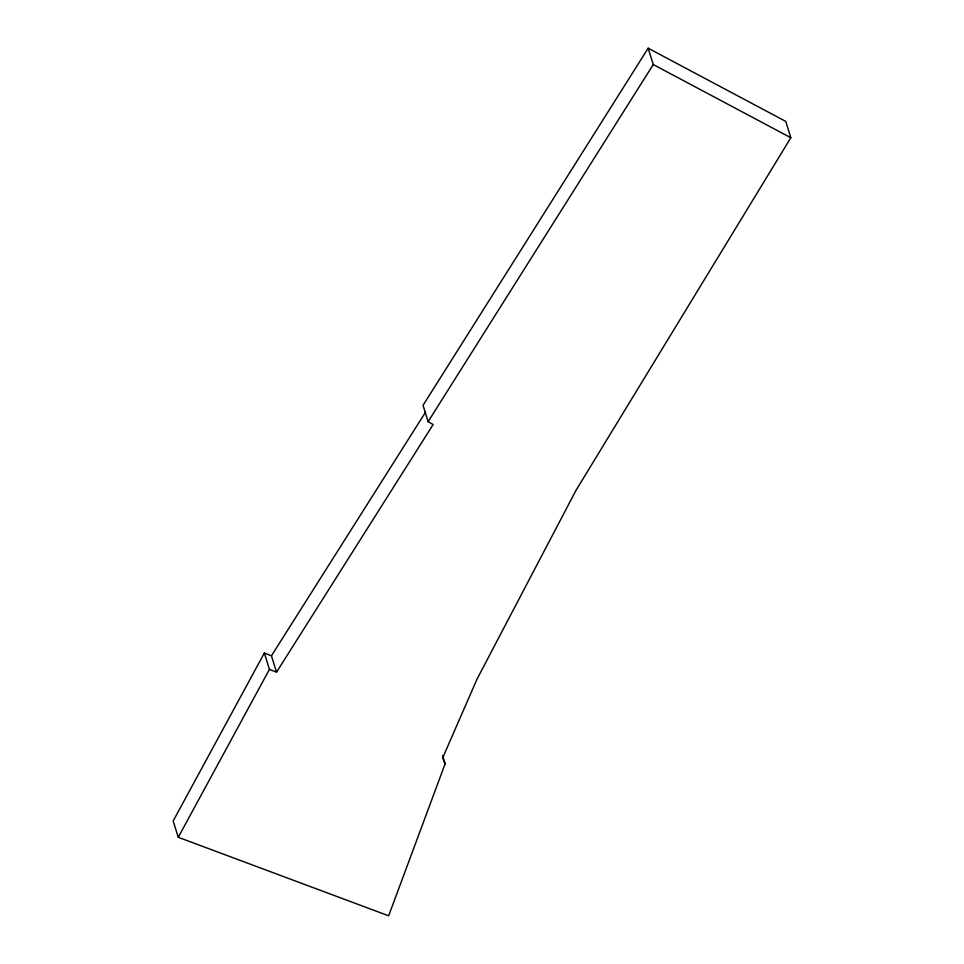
<?xml version="1.0" encoding="UTF-8"?>
<svg xmlns="http://www.w3.org/2000/svg" width="964" height="964" viewBox="0 0 964 964"><rect width="100%" height="100%" fill="white"/><g stroke="black" fill="none" stroke-linecap="round" stroke-linejoin="round"><path stroke-width="1.45" d="M442.548 755.704L445.091 763.874L388.661 915.8L178.268 837.294L173.171 820.954L264.353 653.026L271.438 655.821L276.535 672.161L269.438 669.365L264.353 653.026M178.268 837.294L269.438 669.365M276.535 672.161L433.125 424.534L428.124 421.666L423.039 405.326L648.169 48.2L785.732 121.392L790.829 137.732L576.026 490.315L477.084 679.005L442.717 757.764L445.091 763.874M428.124 421.666L653.255 64.54L648.169 48.2M271.438 655.821L425.63 412.014M653.255 64.54L790.829 137.732"/></g></svg>
